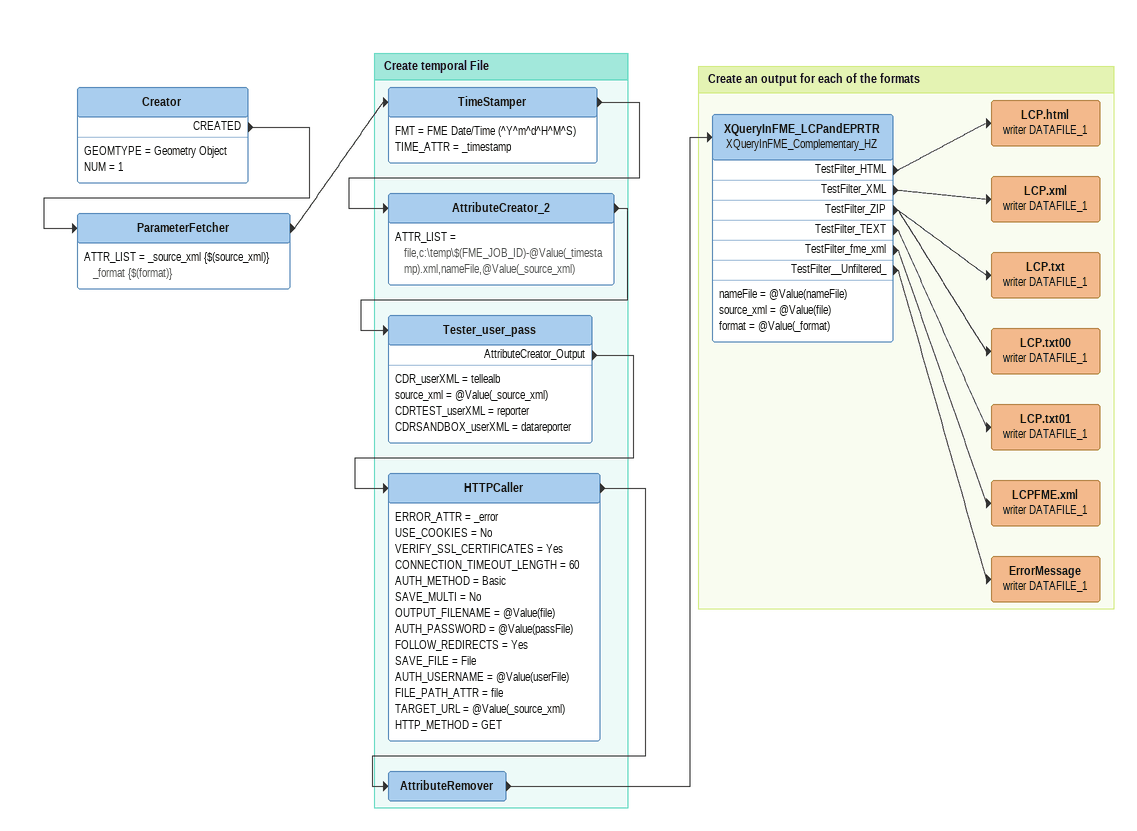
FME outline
Creator
    GEOMTYPE = Geometry Object
    NUM = 1
    CREATED -> ParameterFetcher
ParameterFetcher
    ATTR_LIST = _source_xml {$(source_xml)} _format {$(format)}
    -> TimeStamper

Bookmark: Create temporal File
TimeStamper
    FMT = FME Date/Time (^Y^m^d^H^M^S)
    TIME_ATTR = _timestamp
    -> AttributeCreator_2
AttributeCreator_2
    ATTR_LIST = file,c:\temp\$(FME_JOB_ID)-@Value(_timestamp).xml,nameFile,@Value(_source_xml)
    -> Tester_user_pass
Tester_user_pass
    CDR_userXML = tellealb
    source_xml = @Value(_source_xml)
    CDRTEST_userXML = reporter
    CDRSANDBOX_userXML = datareporter
    AttributeCreator_Output -> HTTPCaller
HTTPCaller
    ERROR_ATTR = _error
    USE_COOKIES = No
    VERIFY_SSL_CERTIFICATES = Yes
    CONNECTION_TIMEOUT_LENGTH = 60
    AUTH_METHOD = Basic
    SAVE_MULTI = No
    OUTPUT_FILENAME = @Value(file)
    AUTH_PASSWORD = @Value(passFile)
    FOLLOW_REDIRECTS = Yes
    SAVE_FILE = File
    AUTH_USERNAME = @Value(userFile)
    FILE_PATH_ATTR = file
    TARGET_URL = @Value(_source_xml)
    HTTP_METHOD = GET
    -> AttributeRemover
AttributeRemover
    -> XQueryInFME_LCPandEPRTR

Bookmark: Create an output for each of the formats
XQueryInFME_LCPandEPRTR: XQueryInFME_Complementary_HZ
    nameFile = @Value(nameFile)
    source_xml = @Value(file)
    format = @Value(_format)
    TestFilter_HTML -> LCP.html (writer DATAFILE_1)
    TestFilter_XML -> LCP.xml (writer DATAFILE_1)
    TestFilter_ZIP -> LCP.txt (writer DATAFILE_1)
    TestFilter_ZIP -> LCP.txt00 (writer DATAFILE_1)
    TestFilter_TEXT -> LCP.txt01 (writer DATAFILE_1)
    TestFilter_fme_xml -> LCPFME.xml (writer DATAFILE_1)
    TestFilter__Unfiltered_ -> ErrorMessage (writer DATAFILE_1)
LCP.html (writer DATAFILE_1)
LCP.xml (writer DATAFILE_1)
LCP.txt (writer DATAFILE_1)
LCP.txt00 (writer DATAFILE_1)
LCP.txt01 (writer DATAFILE_1)
LCPFME.xml (writer DATAFILE_1)
ErrorMessage (writer DATAFILE_1)
